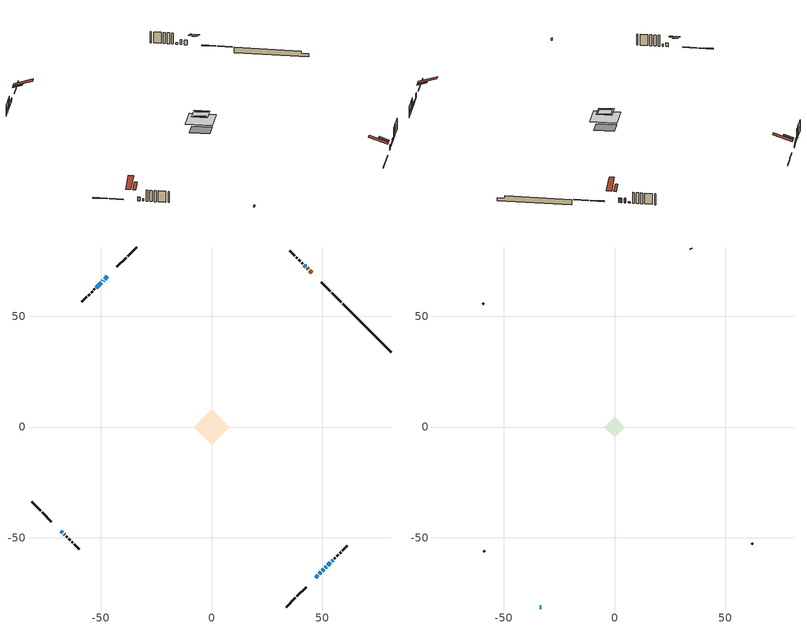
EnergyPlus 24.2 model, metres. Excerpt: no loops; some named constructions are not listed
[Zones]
conditioned space
 floor adiabatic (AdiabaticFloorConstruction): -7.95,0 0,7.95 7.95,0 0,-7.95 z3.05
 floor foundation (Slab1 construction): -5.5,0.5 -0.5,5.5 5.5,-0.5 0.5,-5.5 z-1.74
 wall outside (RimJoist1 construction): 33.66,-81.26 37.9,-77.02 / -81.26,-33.66 -77.02,-37.9 / -33.66,81.26 -37.9,77.02 / 58.62,56.3 54.38,60.54 z0.61:0.91
 wall outside (RimJoist2 construction): 38.56,-76.36 42.68,-72.24 / -76.36,-38.56 -72.24,-42.68 / -38.56,76.36 -42.68,72.24 / 53.72,61.2 49.6,65.32 z0.61:0.91
 wall outside (AdiabaticWallConstruction 1): 45.31,69.61 44.37,70.56 / 43.71,71.21 43.13,71.79 z0.61:2.64
 wall outside (AdiabaticWallConstruction): -46.97,67.95 -48.12,66.8 z0.61:1.42; 46.97,-67.95 48.05,-66.87 z0.61:2.59; -67.95,-46.97 -67.2,-47.73 / -49.79,65.13 -51.95,62.98 z0.61:2.24; 42.48,72.45 41.83,73.09 / 48.71,-66.22 49.35,-65.57 / 50.01,-64.91 50.66,-64.26 z0.61:1.22; 51.31,-63.61 51.89,-63.03 z0.61:1.43; 52.55,-62.38 53.62,-61.3 z0.61:2.19; -48.78,66.14 -49.13,65.79 z0.61:1.68; -66.54,-48.38 -66.18,-48.74 z0.61:1.53; 54.28,-60.64 54.86,-60.07 z0.61:1.63
 wall outside (Wall1 construction): 55.51,-59.41 55.96,-58.96 / -65.53,-49.39 -65.08,-49.84 / -52.6,62.32 -53.05,61.87 / 41.17,73.75 40.72,74.2 z0.61:5.49
 wall outside (Wall2 construction): 56.62,-58.3 57.3,-57.62 / -64.42,-50.5 -63.74,-51.19 / -53.71,61.22 -54.39,60.53 / 40.07,74.86 39.38,75.54 z0.61:5.49
 wall outside (Wall3 construction): 57.96,-56.96 58.48,-56.44 / -63.08,-51.84 -62.56,-52.36 / -55.05,59.87 -55.57,59.35 / 38.72,76.2 38.2,76.72 z0.61:5.49
 wall outside (Wall4 construction): 59.14,-55.78 61.38,-53.54 / -61.9,-53.02 -59.66,-55.27 / -56.23,58.69 -58.47,56.45 / 37.55,77.38 35.3,79.62 z0.61:5.49
 wall foundation (FoundationWall1 construction): 59.28,55.64,-1.74 59.28,55.64,0.61 79.06,35.86,0.61 79.06,35.86,-0.46 81.26,33.66,-0.46 81.26,33.66,-1.74
 window (WindowConstruction): -46.97,67.95 -48.12,66.8 z0.61:1.42
 window (WindowConstruction 5): 46.97,-67.95 48.05,-66.87 z0.61:2.59
 window (WindowConstruction 6): -67.95,-46.97 -67.2,-47.73 z0.61:2.23
 window (WindowConstruction 9): 42.48,72.45 41.83,73.09 z0.61:1.22
 window (WindowConstruction 10): 48.71,-66.22 49.35,-65.57 z0.61:1.22
 window (WindowConstruction 11): 50.01,-64.91 50.66,-64.27 z0.61:1.22
 window (WindowConstruction 1): 51.31,-63.61 51.89,-63.03 z0.61:1.42
 window (WindowConstruction 2): 52.55,-62.38 53.62,-61.3 z0.61:2.19
 window (WindowConstruction 7): -48.78,66.14 -49.13,65.79 z0.61:1.68
 window (WindowConstruction 8): -66.54,-48.38 -66.19,-48.74 z0.61:1.52
 window (WindowConstruction 3): -49.79,65.13 -51.95,62.98 z0.61:2.23
 window (WindowConstruction 4): 54.28,-60.64 54.86,-60.07 z0.61:1.62
 door (Door): 45.31,69.61 44.37,70.56 z0.61:2.64
 door (Door 1): 43.71,71.21 43.13,71.79 z0.61:2.64
 ceiling adiabatic (AdiabaticFloorConstruction): 0,-7.95 7.95,0 0,7.95 -7.95,0 z3.05
 roof outside (Roof2 construction): 46.31,-68.61,5.49 43.3,-65.59,6.91 42.5,-66.38,6.91 45.52,-69.4,5.49; -68.61,-46.31,5.49 -65.59,-43.3,6.91 -66.38,-42.5,6.91 -69.4,-45.52,5.49; -46.31,68.61,5.49 -43.3,65.59,6.91 -42.5,66.38,6.91 -45.52,69.4,5.49; 45.97,68.96,5.49 42.95,65.94,6.91 43.74,65.14,6.91 46.76,68.16,5.49
attic - vented
 floor to conditioned space (Floor1 construction Reversed): -3.75,0 0,3.75 3.75,0 0,-3.75 z5.49
 floor to conditioned space (Floor2 construction Reversed): -4.6,0 0,4.6 4.6,0 0,-4.6 z5.49
 wall outside (AdiabaticWallConstruction): -33.66,-81.26 -33.05,-81.26 z0.61:1.53
 wall outside (Wall5 construction): 62.04,-52.88 62.37,-52.55 / -59,-55.92 -58.67,-56.25 / -59.13,55.79 -59.46,55.46 / 34.64,80.28 34.32,80.61 z0.61:5.49
 window (WindowConstruction 12): -33.66,-81.26 -33.05,-81.26 z0.61:1.52
 roof outside (Roof1 construction): 44.86,-70.06,5.49 39.08,-64.28,8.21 37.56,-65.8,8.21 43.34,-71.58,5.49; -70.06,-44.86,5.49 -64.28,-39.08,8.21 -65.8,-37.56,8.21 -71.58,-43.34,5.49; -44.86,70.06,5.49 -39.08,64.28,8.21 -37.56,65.8,8.21 -43.34,71.58,5.49; 47.42,67.5,5.49 41.64,61.72,8.21 43.16,60.2,8.21 48.94,65.98,5.49
[Material] Roughness=Rough; Thermal Absorptance=0.9
Name | Thickness {m} | Conductivity {W/m-K} | Density {kg/m3} | Specific Heat {J/kg-K} | Solar Absorptance | Visible Absorptance
ceiling loosefill ins | 0.0846667 | 0.0480833 | 16.02 | 1046.75 | 0.7 | 0.7
ceiling stud and cavity | 0.1397 | 0.0941129 | 65.682 | 1177.47 | 0.7 | 0.7
ceiling stud and cavity 1 | 0.1397 | 0.0938901 | 65.682 | 1177.47 | 0.7 | 0.7
gypsum board | 0.0127 | 0.160291 | 801 | 837.4 | 0.6 | 0.6
[Construction]
Floor1 construction: ceiling loosefill ins, ceiling stud and cavity, gypsum board
Floor2 construction: ceiling loosefill ins, ceiling stud and cavity 1, gypsum board
[EnergyManagementSystem:Program]
unit_heater_supply_fan_disaggregate_program: Set unit_heater_supply_fan_primary_htg = 0; If unit_heater_htg_coil_s > 0; Set unit_heater_supply_fan_primary_htg = unit_heater_supply_fan_s; EndIf
unmet_hours_program: Set htg_unmet_hours = 0; Set clg_unmet_hours = 0; Set unit_htg_unmet_hours = 0; If ((DayOfYear >= 1) && (DayOfYear <= 365)); Set unit_htg_unmet_hours = unit_htg_unmet_hours + conditioned_space_htg_unmet_s; If unit_htg_unmet_hours > htg_unmet_hours; Set htg_unmet_hours = unit_htg_unmet_hours; EndIf; EndIf
water_heater_EC_adj: If WarmupFlag == 0; Set dhw_e_cons = water_heater_energy + water_heater_on_cycle_parasitic + water_heater_off_cycle_parasitic; Set water_heater_ec_adj_act = 0.0 * dhw_e_cons / 1; EndIf
[EnergyManagementSystem:ProgramCallingManager]
component_loads_program_calling_manager: EndOfZoneTimestepAfterZoneReporting; component_loads_program
fridge_schedule_program_calling_manager: BeginZoneTimestepAfterInitHeatBalance; fridge_schedule_program
infil_program_calling_manager: BeginZoneTimestepAfterInitHeatBalance; infil_program
natural_vent_program_calling_manager: BeginZoneTimestepAfterInitHeatBalance; natural_vent_program
total_airflows_program_calling_manager: EndOfZoneTimestepAfterZoneReporting; total_airflows_program
total_loads_program_calling_manager: EndOfZoneTimestepAfterZoneReporting; total_loads_program
unit_heater_supply_fan_disaggregate_program_calling_manager: EndOfSystemTimestepBeforeHVACReporting; unit_heater_supply_fan_disaggregate_program
unmet_hours_program_calling_manager: EndOfZoneTimestepBeforeZoneReporting; unmet_hours_program
water_heater_EC_adj_ProgramManager: EndOfSystemTimestepBeforeHVACReporting; water_heater_EC_adj
[EnergyManagementSystem:OutputVariable] Type of Data in Variable=Summed
Name | EMS Variable | Update Frequency | EMS Program or Subroutine | Units
unit heater supply fan disaggregate htg primary | unit_heater_supply_fan_primary_htg | SystemTimestep | unit_heater_supply_fan_disaggregate_program | J
loads_htg_tot_peakload_outvar; loads_htg_tot_annual_outvar; Energy Management System Output Variable 1; Energy Management System Output Variable 45 | loads_htg_tot | ZoneTimestep | total_loads_program | J
loads_clg_tot_peakload_outvar; loads_clg_tot_annual_outvar; Energy Management System Output Variable 2; Energy Management System Output Variable 46 | loads_clg_tot | ZoneTimestep | total_loads_program | J
htg_unmet_hours_annual_outvar; Energy Management System Output Variable 3 | htg_unmet_hours | ZoneTimestep | unmet_hours_program | hr
clg_unmet_hours_annual_outvar; Energy Management System Output Variable 4 | clg_unmet_hours | ZoneTimestep | unmet_hours_program | hr
loads_htg_roofs_annual_outvar; Energy Management System Output Variable 5 | loads_htg_roofs | ZoneTimestep | component_loads_program | J
loads_htg_ceilings_annual_outvar; Energy Management System Output Variable 6 | loads_htg_ceilings | ZoneTimestep | component_loads_program | J
loads_htg_walls_annual_outvar; Energy Management System Output Variable 7 | loads_htg_walls | ZoneTimestep | component_loads_program | J
loads_htg_rim_joists_annual_outvar; Energy Management System Output Variable 8 | loads_htg_rim_joists | ZoneTimestep | component_loads_program | J
loads_htg_foundation_walls_annual_outvar; Energy Management System Output Variable 9 | loads_htg_foundation_walls | ZoneTimestep | component_loads_program | J
loads_htg_doors_annual_outvar; Energy Management System Output Variable 10 | loads_htg_doors | ZoneTimestep | component_loads_program | J
loads_htg_windows_conduction_annual_outvar; Energy Management System Output Variable 11 | loads_htg_windows_conduction | ZoneTimestep | component_loads_program | J
loads_htg_windows_solar_annual_outvar; Energy Management System Output Variable 12 | loads_htg_windows_solar | ZoneTimestep | component_loads_program | J
loads_htg_skylights_conduction_annual_outvar; Energy Management System Output Variable 13 | loads_htg_skylights_conduction | ZoneTimestep | component_loads_program | J
loads_htg_skylights_solar_annual_outvar; Energy Management System Output Variable 14 | loads_htg_skylights_solar | ZoneTimestep | component_loads_program | J
loads_htg_floors_annual_outvar; Energy Management System Output Variable 15 | loads_htg_floors | ZoneTimestep | component_loads_program | J
loads_htg_slabs_annual_outvar; Energy Management System Output Variable 16 | loads_htg_slabs | ZoneTimestep | component_loads_program | J
loads_htg_internal_mass_annual_outvar; Energy Management System Output Variable 17 | loads_htg_internal_mass | ZoneTimestep | component_loads_program | J
loads_htg_infil_annual_outvar; Energy Management System Output Variable 18 | loads_htg_infil | ZoneTimestep | component_loads_program | J
loads_htg_natvent_annual_outvar; Energy Management System Output Variable 19 | loads_htg_natvent | ZoneTimestep | component_loads_program | J
loads_htg_mechvent_annual_outvar; Energy Management System Output Variable 20 | loads_htg_mechvent | ZoneTimestep | component_loads_program | J
loads_htg_whf_annual_outvar; Energy Management System Output Variable 21 | loads_htg_whf | ZoneTimestep | component_loads_program | J
loads_htg_ducts_annual_outvar; Energy Management System Output Variable 22 | loads_htg_ducts | ZoneTimestep | component_loads_program | J
loads_htg_intgains_annual_outvar; Energy Management System Output Variable 23 | loads_htg_intgains | ZoneTimestep | component_loads_program | J
loads_htg_lighting_annual_outvar; Energy Management System Output Variable 24 | loads_htg_lighting | ZoneTimestep | component_loads_program | J
loads_clg_roofs_annual_outvar; Energy Management System Output Variable 25 | loads_clg_roofs | ZoneTimestep | component_loads_program | J
loads_clg_ceilings_annual_outvar; Energy Management System Output Variable 26 | loads_clg_ceilings | ZoneTimestep | component_loads_program | J
loads_clg_walls_annual_outvar; Energy Management System Output Variable 27 | loads_clg_walls | ZoneTimestep | component_loads_program | J
loads_clg_rim_joists_annual_outvar; Energy Management System Output Variable 28 | loads_clg_rim_joists | ZoneTimestep | component_loads_program | J
loads_clg_foundation_walls_annual_outvar; Energy Management System Output Variable 29 | loads_clg_foundation_walls | ZoneTimestep | component_loads_program | J
loads_clg_doors_annual_outvar; Energy Management System Output Variable 30 | loads_clg_doors | ZoneTimestep | component_loads_program | J
loads_clg_windows_conduction_annual_outvar; Energy Management System Output Variable 31 | loads_clg_windows_conduction | ZoneTimestep | component_loads_program | J
loads_clg_windows_solar_annual_outvar; Energy Management System Output Variable 32 | loads_clg_windows_solar | ZoneTimestep | component_loads_program | J
loads_clg_skylights_conduction_annual_outvar; Energy Management System Output Variable 33 | loads_clg_skylights_conduction | ZoneTimestep | component_loads_program | J
loads_clg_skylights_solar_annual_outvar; Energy Management System Output Variable 34 | loads_clg_skylights_solar | ZoneTimestep | component_loads_program | J
loads_clg_floors_annual_outvar; Energy Management System Output Variable 35 | loads_clg_floors | ZoneTimestep | component_loads_program | J
loads_clg_slabs_annual_outvar; Energy Management System Output Variable 36 | loads_clg_slabs | ZoneTimestep | component_loads_program | J
loads_clg_internal_mass_annual_outvar; Energy Management System Output Variable 37 | loads_clg_internal_mass | ZoneTimestep | component_loads_program | J
loads_clg_infil_annual_outvar; Energy Management System Output Variable 38 | loads_clg_infil | ZoneTimestep | component_loads_program | J
loads_clg_natvent_annual_outvar; Energy Management System Output Variable 39 | loads_clg_natvent | ZoneTimestep | component_loads_program | J
loads_clg_mechvent_annual_outvar; Energy Management System Output Variable 40 | loads_clg_mechvent | ZoneTimestep | component_loads_program | J
loads_clg_whf_annual_outvar; Energy Management System Output Variable 41 | loads_clg_whf | ZoneTimestep | component_loads_program | J
loads_clg_ducts_annual_outvar; Energy Management System Output Variable 42 | loads_clg_ducts | ZoneTimestep | component_loads_program | J
loads_clg_intgains_annual_outvar; Energy Management System Output Variable 43 | loads_clg_intgains | ZoneTimestep | component_loads_program | J
loads_clg_lighting_annual_outvar; Energy Management System Output Variable 44 | loads_clg_lighting | ZoneTimestep | component_loads_program | J
[Schedule:Day:Interval]
interior lighting schedule day: No, 01:00, 0.108182, 04:00, 0.0901515, 05:00, 0.0991667, 06:00, 0.162273, 07:00, 0.270455, 08:00, 0.342576, 10:00, 0.369621, 11:00, 0.351591, 12:00, 0.333561, 13:00, 0.324545, 14:00, 0.31553, 15:00, 0.333561, 16:00, 0.369621, 17:00, 0.450758, 18:00, 0.585985, 19:00, 0.775303, 20:00, 0.955606, 21:00, 0.991667, 22:00, 0.712197, 23:00, 0.360606, 24:00, 0.162273
interior lighting schedule day 1: No, 01:00, 0.100909, 04:00, 0.0840909, 05:00, 0.0925, 06:00, 0.151364, 07:00, 0.252273, 08:00, 0.319545, 10:00, 0.344773, 11:00, 0.327955, 12:00, 0.311136, 13:00, 0.302727, 14:00, 0.294318, 15:00, 0.311136, 16:00, 0.344773, 17:00, 0.420455, 18:00, 0.546591, 19:00, 0.723182, 20:00, 0.891364, 21:00, 0.925, 22:00, 0.664318, 23:00, 0.336364, 24:00, 0.151364
interior lighting schedule day 2: No, 01:00, 0.0927273, 04:00, 0.0772727, 05:00, 0.085, 06:00, 0.139091, 07:00, 0.231818, 08:00, 0.293636, 10:00, 0.316818, 11:00, 0.301364, 12:00, 0.285909, 13:00, 0.278182, 14:00, 0.270455, 15:00, 0.285909, 16:00, 0.316818, 17:00, 0.386364, 18:00, 0.502273, 19:00, 0.664545, 20:00, 0.819091, 21:00, 0.85, 22:00, 0.610455, 23:00, 0.309091, 24:00, 0.139091
interior lighting schedule day 3: No, 01:00, 0.0845455, 04:00, 0.0704545, 05:00, 0.0775, 06:00, 0.126818, 07:00, 0.211364, 08:00, 0.267727, 10:00, 0.288864, 11:00, 0.274773, 12:00, 0.260682, 13:00, 0.253636, 14:00, 0.246591, 15:00, 0.260682, 16:00, 0.288864, 17:00, 0.352273, 18:00, 0.457955, 19:00, 0.605909, 20:00, 0.746818, 21:00, 0.775, 22:00, 0.556591, 23:00, 0.281818, 24:00, 0.126818
interior lighting schedule day 4: No, 01:00, 0.0763636, 04:00, 0.0636364, 05:00, 0.07, 06:00, 0.114545, 07:00, 0.190909, 08:00, 0.241818, 10:00, 0.260909, 11:00, 0.248182, 12:00, 0.235455, 13:00, 0.229091, 14:00, 0.222727, 15:00, 0.235455, 16:00, 0.260909, 17:00, 0.318182, 18:00, 0.413636, 19:00, 0.547273, 20:00, 0.674545, 21:00, 0.7, 22:00, 0.502727, 23:00, 0.254545, 24:00, 0.114545
interior lighting schedule day 5: No, 01:00, 0.0727273, 04:00, 0.0606061, 05:00, 0.0666667, 06:00, 0.109091, 07:00, 0.181818, 08:00, 0.230303, 10:00, 0.248485, 11:00, 0.236364, 12:00, 0.224242, 13:00, 0.218182, 14:00, 0.212121, 15:00, 0.224242, 16:00, 0.248485, 17:00, 0.30303, 18:00, 0.393939, 19:00, 0.521212, 20:00, 0.642424, 21:00, 0.666667, 22:00, 0.478788, 23:00, 0.242424, 24:00, 0.109091
interior lighting schedule day 6: No, 01:00, 0.0745455, 04:00, 0.0621212, 05:00, 0.0683333, 06:00, 0.111818, 07:00, 0.186364, 08:00, 0.236061, 10:00, 0.254697, 11:00, 0.242273, 12:00, 0.229848, 13:00, 0.223636, 14:00, 0.217424, 15:00, 0.229848, 16:00, 0.254697, 17:00, 0.310606, 18:00, 0.403788, 19:00, 0.534242, 20:00, 0.658485, 21:00, 0.683333, 22:00, 0.490758, 23:00, 0.248485, 24:00, 0.111818
interior lighting schedule day 7: No, 01:00, 0.08, 04:00, 0.0666667, 05:00, 0.0733333, 06:00, 0.12, 07:00, 0.2, 08:00, 0.253333, 10:00, 0.273333, 11:00, 0.26, 12:00, 0.246667, 13:00, 0.24, 14:00, 0.233333, 15:00, 0.246667, 16:00, 0.273333, 17:00, 0.333333, 18:00, 0.433333, 19:00, 0.573333, 20:00, 0.706667, 21:00, 0.733333, 22:00, 0.526667, 23:00, 0.266667, 24:00, 0.12
interior lighting schedule day 8: No, 01:00, 0.0890909, 04:00, 0.0742424, 05:00, 0.0816667, 06:00, 0.133636, 07:00, 0.222727, 08:00, 0.282121, 10:00, 0.304394, 11:00, 0.289545, 12:00, 0.274697, 13:00, 0.267273, 14:00, 0.259848, 15:00, 0.274697, 16:00, 0.304394, 17:00, 0.371212, 18:00, 0.482576, 19:00, 0.638485, 20:00, 0.78697, 21:00, 0.816667, 22:00, 0.586515, 23:00, 0.29697, 24:00, 0.133636
interior lighting schedule day 9: No, 01:00, 0.0972727, 04:00, 0.0810606, 05:00, 0.0891667, 06:00, 0.145909, 07:00, 0.243182, 08:00, 0.30803, 10:00, 0.332348, 11:00, 0.316136, 12:00, 0.299924, 13:00, 0.291818, 14:00, 0.283712, 15:00, 0.299924, 16:00, 0.332348, 17:00, 0.405303, 18:00, 0.526894, 19:00, 0.697121, 20:00, 0.859242, 21:00, 0.891667, 22:00, 0.640379, 23:00, 0.324242, 24:00, 0.145909
interior lighting schedule day 10: No, 01:00, 0.105455, 04:00, 0.0878788, 05:00, 0.0966667, 06:00, 0.158182, 07:00, 0.263636, 08:00, 0.333939, 10:00, 0.360303, 11:00, 0.342727, 12:00, 0.325152, 13:00, 0.316364, 14:00, 0.307576, 15:00, 0.325152, 16:00, 0.360303, 17:00, 0.439394, 18:00, 0.571212, 19:00, 0.755758, 20:00, 0.931515, 21:00, 0.966667, 22:00, 0.694242, 23:00, 0.351515, 24:00, 0.158182
interior lighting schedule day 11: No, 01:00, 0.109091, 04:00, 0.0909091, 05:00, 0.1, 06:00, 0.163636, 07:00, 0.272727, 08:00, 0.345455, 10:00, 0.372727, 11:00, 0.354545, 12:00, 0.336364, 13:00, 0.327273, 14:00, 0.318182, 15:00, 0.336364, 16:00, 0.372727, 17:00, 0.454545, 18:00, 0.590909, 19:00, 0.781818, 20:00, 0.963636, 21:00, 1, 22:00, 0.718182, 23:00, 0.363636, 24:00, 0.163636
interior lighting schedule default day; occupants schedule default day; clothes dryer schedule default day; cooking range schedule default day; mech vent bath fan 0 schedule default day; mech vent bath fan 1 schedule default day; mech vent range fan 0 schedule default day; misc plug loads schedule default day; general water use schedule default day; heating setpoint default day; cooling setpoint default day; clothes dryer exhaust 0 schedule default day; cooling season schedule day; cooling season schedule day 2; cooling season schedule default day; exterior lighting schedule default day; natural vent schedule default day: No, 24:00, 0
occupants schedule day: No, 05:00, 0.426829, 06:00, 0.719512, 07:00, 1, 08:00, 0.670732, 09:00, 0.329268, 14:00, 0.170732, 15:00, 0.231707, 16:00, 0.329268, 17:00, 0.5, 18:00, 0.670732, 19:00, 0.829268, 21:00, 1, 22:00, 0.853659, 23:00, 0.646341, 24:00, 0.426829
clothes dryer schedule day; clothes dryer exhaust 0 schedule day: No, 01:00, 0.123457, 02:00, 0.0740741, 03:00, 0.0493827, 04:00, 0.0246914, 05:00, 0.0493827, 06:00, 0.0740741, 07:00, 0.197531, 08:00, 0.395062, 09:00, 0.592593, 10:00, 0.839506, 11:00, 0.962963, 12:00, 1, 13:00, 0.91358, 14:00, 0.82716, 15:00, 0.716049, 16:00, 0.753086, 17:00, 0.679012, 18:00, 0.666667, 20:00, 0.62963, 21:00, 0.641975, 22:00, 0.666667, 23:00, 0.54321, 24:00, 0.296296
cooking range schedule day: No, 05:00, 0.0597015, 06:00, 0.11194, 07:00, 0.171642, 08:00, 0.291045, 11:00, 0.343284, 12:00, 0.402985, 13:00, 0.462687, 14:00, 0.343284, 15:00, 0.291045, 16:00, 0.402985, 17:00, 0.567164, 18:00, 1, 19:00, 0.850746, 20:00, 0.432836, 21:00, 0.291045, 22:00, 0.231343, 23:00, 0.171642, 24:00, 0.11194
mech vent bath fan 0 schedule day; mech vent bath fan 1 schedule day: No, 07:00, 0, 08:00, 1, 09:00, 0.2, 24:00, 0
mech vent range fan 0 schedule day: No, 18:00, 0, 19:00, 1, 20:00, 0.2, 24:00, 0
misc plug loads schedule day: No, 06:00, 0.705882, 07:00, 0.745098, 08:00, 0.803922, 15:00, 0.823529, 16:00, 0.862745, 17:00, 0.921569, 18:00, 0.980392, 19:00, 1, 20:00, 0.980392, 21:00, 0.941176, 22:00, 0.862745, 23:00, 0.784314, 24:00, 0.72549
general water use schedule day: No, 01:00, 0.315068, 03:00, 0.287671, 04:00, 0.342466, 05:00, 0.369863, 06:00, 0.520548, 07:00, 0.60274, 08:00, 0.534247, 10:00, 0.506849, 11:00, 0.465753, 14:00, 0.479452, 15:00, 0.534247, 16:00, 0.589041, 17:00, 0.69863, 18:00, 0.876712, 19:00, 0.890411, 20:00, 0.986301, 21:00, 1, 22:00, 0.863014, 23:00, 0.616438, 24:00, 0.465753
heating setpoint day: No, 07:00, 18, 23:00, 21, 24:00, 18
cooling setpoint day: No, 24:00, 25
cooling season schedule day 1: No, 24:00, 1
exterior lighting schedule day: No, 01:00, 0.566667, 03:00, 0.524167, 05:00, 0.495833, 06:00, 0.5525, 07:00, 0.623333, 08:00, 0.580833, 09:00, 0.439167, 10:00, 0.354167, 12:00, 0.34, 13:00, 0.354167, 14:00, 0.396667, 15:00, 0.425, 16:00, 0.495833, 17:00, 0.623333, 18:00, 0.793333, 19:00, 0.906667, 20:00, 0.963333, 21:00, 0.991667, 22:00, 0.920833, 23:00, 0.793333, 24:00, 0.665833
exterior lighting schedule day 1: No, 01:00, 0.528571, 03:00, 0.488929, 05:00, 0.4625, 06:00, 0.515357, 07:00, 0.581429, 08:00, 0.541786, 09:00, 0.409643, 10:00, 0.330357, 12:00, 0.317143, 13:00, 0.330357, 14:00, 0.37, 15:00, 0.396429, 16:00, 0.4625, 17:00, 0.581429, 18:00, 0.74, 19:00, 0.845714, 20:00, 0.898571, 21:00, 0.925, 22:00, 0.858929, 23:00, 0.74, 24:00, 0.621071
exterior lighting schedule day 10: No, 01:00, 0.552381, 03:00, 0.510952, 05:00, 0.483333, 06:00, 0.538571, 07:00, 0.607619, 08:00, 0.56619, 09:00, 0.428095, 10:00, 0.345238, 12:00, 0.331429, 13:00, 0.345238, 14:00, 0.386667, 15:00, 0.414286, 16:00, 0.483333, 17:00, 0.607619, 18:00, 0.773333, 19:00, 0.88381, 20:00, 0.939048, 21:00, 0.966667, 22:00, 0.897619, 23:00, 0.773333, 24:00, 0.649048
exterior lighting schedule day 11: No, 01:00, 0.571429, 03:00, 0.528571, 05:00, 0.5, 06:00, 0.557143, 07:00, 0.628571, 08:00, 0.585714, 09:00, 0.442857, 10:00, 0.357143, 12:00, 0.342857, 13:00, 0.357143, 14:00, 0.4, 15:00, 0.428571, 16:00, 0.5, 17:00, 0.628571, 18:00, 0.8, 19:00, 0.914286, 20:00, 0.971429, 21:00, 1, 22:00, 0.928571, 23:00, 0.8, 24:00, 0.671429
exterior lighting schedule day 2: No, 01:00, 0.485714, 03:00, 0.449286, 05:00, 0.425, 06:00, 0.473571, 07:00, 0.534286, 08:00, 0.497857, 09:00, 0.376429, 10:00, 0.303571, 12:00, 0.291429, 13:00, 0.303571, 14:00, 0.34, 15:00, 0.364286, 16:00, 0.425, 17:00, 0.534286, 18:00, 0.68, 19:00, 0.777143, 20:00, 0.825714, 21:00, 0.85, 22:00, 0.789286, 23:00, 0.68, 24:00, 0.570714
exterior lighting schedule day 3: No, 01:00, 0.442857, 03:00, 0.409643, 05:00, 0.3875, 06:00, 0.431786, 07:00, 0.487143, 08:00, 0.453929, 09:00, 0.343214, 10:00, 0.276786, 12:00, 0.265714, 13:00, 0.276786, 14:00, 0.31, 15:00, 0.332143, 16:00, 0.3875, 17:00, 0.487143, 18:00, 0.62, 19:00, 0.708571, 20:00, 0.752857, 21:00, 0.775, 22:00, 0.719643, 23:00, 0.62, 24:00, 0.520357
exterior lighting schedule day 4: No, 01:00, 0.4, 03:00, 0.37, 05:00, 0.35, 06:00, 0.39, 07:00, 0.44, 08:00, 0.41, 09:00, 0.31, 10:00, 0.25, 12:00, 0.24, 13:00, 0.25, 14:00, 0.28, 15:00, 0.3, 16:00, 0.35, 17:00, 0.44, 18:00, 0.56, 19:00, 0.64, 20:00, 0.68, 21:00, 0.7, 22:00, 0.65, 23:00, 0.56, 24:00, 0.47
exterior lighting schedule day 5: No, 01:00, 0.380952, 03:00, 0.352381, 05:00, 0.333333, 06:00, 0.371429, 07:00, 0.419048, 08:00, 0.390476, 09:00, 0.295238, 10:00, 0.238095, 12:00, 0.228571, 13:00, 0.238095, 14:00, 0.266667, 15:00, 0.285714, 16:00, 0.333333, 17:00, 0.419048, 18:00, 0.533333, 19:00, 0.609524, 20:00, 0.647619, 21:00, 0.666667, 22:00, 0.619048, 23:00, 0.533333, 24:00, 0.447619
exterior lighting schedule day 6: No, 01:00, 0.390476, 03:00, 0.36119, 05:00, 0.341667, 06:00, 0.380714, 07:00, 0.429524, 08:00, 0.400238, 09:00, 0.302619, 10:00, 0.244048, 12:00, 0.234286, 13:00, 0.244048, 14:00, 0.273333, 15:00, 0.292857, 16:00, 0.341667, 17:00, 0.429524, 18:00, 0.546667, 19:00, 0.624762, 20:00, 0.66381, 21:00, 0.683333, 22:00, 0.634524, 23:00, 0.546667, 24:00, 0.45881
exterior lighting schedule day 7: No, 01:00, 0.419048, 03:00, 0.387619, 05:00, 0.366667, 06:00, 0.408571, 07:00, 0.460952, 08:00, 0.429524, 09:00, 0.324762, 10:00, 0.261905, 12:00, 0.251429, 13:00, 0.261905, 14:00, 0.293333, 15:00, 0.314286, 16:00, 0.366667, 17:00, 0.460952, 18:00, 0.586667, 19:00, 0.670476, 20:00, 0.712381, 21:00, 0.733333, 22:00, 0.680952, 23:00, 0.586667, 24:00, 0.492381
exterior lighting schedule day 8: No, 01:00, 0.466667, 03:00, 0.431667, 05:00, 0.408333, 06:00, 0.455, 07:00, 0.513333, 08:00, 0.478333, 09:00, 0.361667, 10:00, 0.291667, 12:00, 0.28, 13:00, 0.291667, 14:00, 0.326667, 15:00, 0.35, 16:00, 0.408333, 17:00, 0.513333, 18:00, 0.653333, 19:00, 0.746667, 20:00, 0.793333, 21:00, 0.816667, 22:00, 0.758333, 23:00, 0.653333, 24:00, 0.548333
exterior lighting schedule day 9: No, 01:00, 0.509524, 03:00, 0.47131, 05:00, 0.445833, 06:00, 0.496786, 07:00, 0.560476, 08:00, 0.522262, 09:00, 0.394881, 10:00, 0.318452, 12:00, 0.305714, 13:00, 0.318452, 14:00, 0.356667, 15:00, 0.382143, 16:00, 0.445833, 17:00, 0.560476, 18:00, 0.713333, 19:00, 0.815238, 20:00, 0.86619, 21:00, 0.891667, 22:00, 0.827976, 23:00, 0.713333, 24:00, 0.59869
[Schedule:Week:Daily]
heating setpoint Week Rule - Jan1-Dec31: heating setpoint day, heating setpoint day, heating setpoint day, heating setpoint day, heating setpoint day, heating setpoint day, heating setpoint day, heating setpoint default day, heating setpoint default day, heating setpoint default day, heating setpoint default day, heating setpoint default day
cooling setpoint Week Rule - Jan1-Dec31: cooling setpoint day, cooling setpoint day, cooling setpoint day, cooling setpoint day, cooling setpoint day, cooling setpoint day, cooling setpoint day, cooling setpoint default day, cooling setpoint default day, cooling setpoint default day, cooling setpoint default day, cooling setpoint default day
clothes dryer exhaust 0 schedule Week Rule - Jan1-Dec31: clothes dryer exhaust 0 schedule day, clothes dryer exhaust 0 schedule day, clothes dryer exhaust 0 schedule day, clothes dryer exhaust 0 schedule day, clothes dryer exhaust 0 schedule day, clothes dryer exhaust 0 schedule day, clothes dryer exhaust 0 schedule day, clothes dryer exhaust 0 schedule default day, clothes dryer exhaust 0 schedule default day, clothes dryer exhaust 0 schedule default day, clothes dryer exhaust 0 schedule default day, clothes dryer exhaust 0 schedule default day
cooling season schedule Week Rule - Jan1-May26: cooling season schedule day, cooling season schedule day, cooling season schedule day, cooling season schedule day, cooling season schedule day, cooling season schedule day, cooling season schedule day, cooling season schedule default day, cooling season schedule default day, cooling season schedule default day, cooling season schedule default day, cooling season schedule default day
cooling season schedule Week Rule - May27-Jun2: cooling season schedule day, cooling season schedule day, cooling season schedule day, cooling season schedule day, cooling season schedule day, cooling season schedule day 1, cooling season schedule day 1, cooling season schedule default day, cooling season schedule default day, cooling season schedule default day, cooling season schedule default day, cooling season schedule default day
cooling season schedule Week Rule - Jun3-Aug25: cooling season schedule day 1, cooling season schedule day 1, cooling season schedule day 1, cooling season schedule day 1, cooling season schedule day 1, cooling season schedule day 1, cooling season schedule day 1, cooling season schedule default day, cooling season schedule default day, cooling season schedule default day, cooling season schedule default day, cooling season schedule default day
cooling season schedule Week Rule - Aug26-Sep1: cooling season schedule day 1, cooling season schedule day 1, cooling season schedule day 1, cooling season schedule day 1, cooling season schedule day 1, cooling season schedule day 1, cooling season schedule day 2, cooling season schedule default day, cooling season schedule default day, cooling season schedule default day, cooling season schedule default day, cooling season schedule default day
cooling season schedule Week Rule - Sep2-Dec31: cooling season schedule day 2, cooling season schedule day 2, cooling season schedule day 2, cooling season schedule day 2, cooling season schedule day 2, cooling season schedule day 2, cooling season schedule day 2, cooling season schedule default day, cooling season schedule default day, cooling season schedule default day, cooling season schedule default day, cooling season schedule default day
exterior lighting schedule Week Rule - Apr1-Apr28: exterior lighting schedule day 3, exterior lighting schedule day 3, exterior lighting schedule day 3, exterior lighting schedule day 3, exterior lighting schedule day 3, exterior lighting schedule day 3, exterior lighting schedule day 3, exterior lighting schedule default day, exterior lighting schedule default day, exterior lighting schedule default day, exterior lighting schedule default day, exterior lighting schedule default day
exterior lighting schedule Week Rule - Apr29-May5: exterior lighting schedule day 3, exterior lighting schedule day 3, exterior lighting schedule day 4, exterior lighting schedule day 4, exterior lighting schedule day 4, exterior lighting schedule day 4, exterior lighting schedule day 4, exterior lighting schedule default day, exterior lighting schedule default day, exterior lighting schedule default day, exterior lighting schedule default day, exterior lighting schedule default day
exterior lighting schedule Week Rule - May6-May26: exterior lighting schedule day 4, exterior lighting schedule day 4, exterior lighting schedule day 4, exterior lighting schedule day 4, exterior lighting schedule day 4, exterior lighting schedule day 4, exterior lighting schedule day 4, exterior lighting schedule default day, exterior lighting schedule default day, exterior lighting schedule default day, exterior lighting schedule default day, exterior lighting schedule default day
exterior lighting schedule Week Rule - May27-Jun2: exterior lighting schedule day 4, exterior lighting schedule day 4, exterior lighting schedule day 4, exterior lighting schedule day 4, exterior lighting schedule day 4, exterior lighting schedule day 5, exterior lighting schedule day 5, exterior lighting schedule default day, exterior lighting schedule default day, exterior lighting schedule default day, exterior lighting schedule default day, exterior lighting schedule default day
exterior lighting schedule Week Rule - Jun3-Jun30: exterior lighting schedule day 5, exterior lighting schedule day 5, exterior lighting schedule day 5, exterior lighting schedule day 5, exterior lighting schedule day 5, exterior lighting schedule day 5, exterior lighting schedule day 5, exterior lighting schedule default day, exterior lighting schedule default day, exterior lighting schedule default day, exterior lighting schedule default day, exterior lighting schedule default day
exterior lighting schedule Week Rule - Jul1-Jul28: exterior lighting schedule day 6, exterior lighting schedule day 6, exterior lighting schedule day 6, exterior lighting schedule day 6, exterior lighting schedule day 6, exterior lighting schedule day 6, exterior lighting schedule day 6, exterior lighting schedule default day, exterior lighting schedule default day, exterior lighting schedule default day, exterior lighting schedule default day, exterior lighting schedule default day
exterior lighting schedule Week Rule - Jul29-Aug4: exterior lighting schedule day 6, exterior lighting schedule day 6, exterior lighting schedule day 6, exterior lighting schedule day 7, exterior lighting schedule day 7, exterior lighting schedule day 7, exterior lighting schedule day 7, exterior lighting schedule default day, exterior lighting schedule default day, exterior lighting schedule default day, exterior lighting schedule default day, exterior lighting schedule default day
exterior lighting schedule Week Rule - Aug5-Aug25: exterior lighting schedule day 7, exterior lighting schedule day 7, exterior lighting schedule day 7, exterior lighting schedule day 7, exterior lighting schedule day 7, exterior lighting schedule day 7, exterior lighting schedule day 7, exterior lighting schedule default day, exterior lighting schedule default day, exterior lighting schedule default day, exterior lighting schedule default day, exterior lighting schedule default day
exterior lighting schedule Week Rule - Aug26-Sep1: exterior lighting schedule day 7, exterior lighting schedule day 7, exterior lighting schedule day 7, exterior lighting schedule day 7, exterior lighting schedule day 7, exterior lighting schedule day 7, exterior lighting schedule day 8, exterior lighting schedule default day, exterior lighting schedule default day, exterior lighting schedule default day, exterior lighting schedule default day, exterior lighting schedule default day
exterior lighting schedule Week Rule - Sep2-Sep29: exterior lighting schedule day 8, exterior lighting schedule day 8, exterior lighting schedule day 8, exterior lighting schedule day 8, exterior lighting schedule day 8, exterior lighting schedule day 8, exterior lighting schedule day 8, exterior lighting schedule default day, exterior lighting schedule default day, exterior lighting schedule default day, exterior lighting schedule default day, exterior lighting schedule default day
exterior lighting schedule Week Rule - Sep30-Oct6: exterior lighting schedule day 8, exterior lighting schedule day 9, exterior lighting schedule day 9, exterior lighting schedule day 9, exterior lighting schedule day 9, exterior lighting schedule day 9, exterior lighting schedule day 9, exterior lighting schedule default day, exterior lighting schedule default day, exterior lighting schedule default day, exterior lighting schedule default day, exterior lighting schedule default day
exterior lighting schedule Week Rule - Oct7-Oct27: exterior lighting schedule day 9, exterior lighting schedule day 9, exterior lighting schedule day 9, exterior lighting schedule day 9, exterior lighting schedule day 9, exterior lighting schedule day 9, exterior lighting schedule day 9, exterior lighting schedule default day, exterior lighting schedule default day, exterior lighting schedule default day, exterior lighting schedule default day, exterior lighting schedule default day
exterior lighting schedule Week Rule - Oct28-Nov3: exterior lighting schedule day 9, exterior lighting schedule day 9, exterior lighting schedule day 9, exterior lighting schedule day 9, exterior lighting schedule day 10, exterior lighting schedule day 10, exterior lighting schedule day 10, exterior lighting schedule default day, exterior lighting schedule default day, exterior lighting schedule default day, exterior lighting schedule default day, exterior lighting schedule default day
exterior lighting schedule Week Rule - Nov4-Nov24: exterior lighting schedule day 10, exterior lighting schedule day 10, exterior lighting schedule day 10, exterior lighting schedule day 10, exterior lighting schedule day 10, exterior lighting schedule day 10, exterior lighting schedule day 10, exterior lighting schedule default day, exterior lighting schedule default day, exterior lighting schedule default day, exterior lighting schedule default day, exterior lighting schedule default day
exterior lighting schedule Week Rule - Nov25-Dec1: exterior lighting schedule day 10, exterior lighting schedule day 10, exterior lighting schedule day 10, exterior lighting schedule day 10, exterior lighting schedule day 10, exterior lighting schedule day 10, exterior lighting schedule day 11, exterior lighting schedule default day, exterior lighting schedule default day, exterior lighting schedule default day, exterior lighting schedule default day, exterior lighting schedule default day
exterior lighting schedule Week Rule - Dec2-Dec31: exterior lighting schedule day 11, exterior lighting schedule day 11, exterior lighting schedule day 11, exterior lighting schedule day 11, exterior lighting schedule day 11, exterior lighting schedule day 11, exterior lighting schedule day 11, exterior lighting schedule default day, exterior lighting schedule default day, exterior lighting schedule default day, exterior lighting schedule default day, exterior lighting schedule default day
natural vent schedule Week Rule - Jan1-Dec31: natural vent schedule default day, natural vent schedule default day, natural vent schedule default day, natural vent schedule default day, natural vent schedule default day, natural vent schedule default day, natural vent schedule default day, natural vent schedule default day, natural vent schedule default day, natural vent schedule default day, natural vent schedule default day, natural vent schedule default day
[Schedule:Year]
heating setpoint: heating setpoint Week Rule - Jan1-Dec31, 1, 1, 12, 31
cooling setpoint: cooling setpoint Week Rule - Jan1-Dec31, 1, 1, 12, 31
clothes dryer exhaust 0 schedule: clothes dryer exhaust 0 schedule Week Rule - Jan1-Dec31, 1, 1, 12, 31
cooling season schedule: cooling season schedule Week Rule - Jan1-May26, 1, 1, 5, 26, cooling season schedule Week Rule - May27-Jun2, 5, 27, 6, 2, cooling season schedule Week Rule - Jun3-Aug25, 6, 3, 8, 25, cooling season schedule Week Rule - Aug26-Sep1, 8, 26, 9, 1, cooling season schedule Week Rule - Sep2-Dec31, 9, 2, 12, 31
natural vent schedule: natural vent schedule Week Rule - Jan1-Dec31, 1, 1, 12, 31
